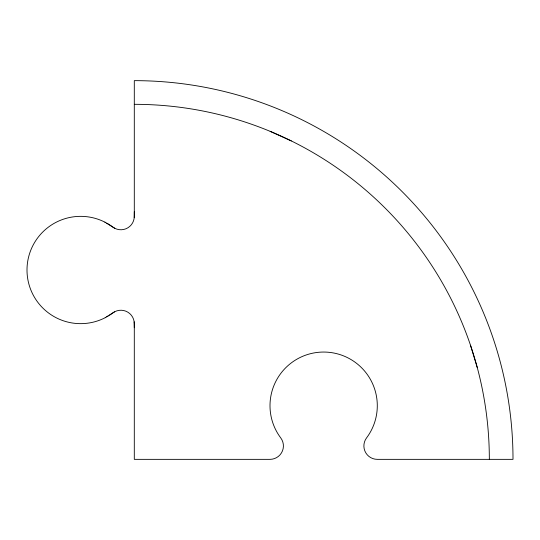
<?xml version="1.0" encoding="UTF-8"?>
<svg xmlns="http://www.w3.org/2000/svg" width="540" height="540" viewBox="0 0 540 540"><rect width="100%" height="100%" fill="white"/><g stroke="black" fill="none" stroke-linecap="round" stroke-linejoin="round"><path stroke-width="0.81" d="M134.237 217.62L134.298 211.754M105.212 317.696L114.487 311.863M270.162 131.342L291.323 140.933M104.895 222.143L114.777 228.292M470.489 345.229L477.232 367.463M134.177 321.82L134.298 327.726M109.526 315.212A53.649 53.649 0 0 0 112.84 312.916A13.412 13.412 0 0 1 134.298 323.649L134.298 459.351L270 459.351A13.412 13.412 0 0 0 280.733 437.893A53.649 53.649 0 0 1 287.55 366.012A53.649 53.649 0 0 1 359.748 366.012A53.649 53.649 0 0 1 366.565 437.893A13.412 13.412 0 0 0 377.298 459.351L513 459.351A378.702 378.702 0 0 0 134.298 80.649L134.298 216.351A13.412 13.412 0 0 1 112.84 227.084A53.649 53.649 0 0 0 106.738 223.121M108.149 316.069A53.649 53.649 0 0 1 106.738 316.879M105.307 317.648A53.649 53.649 0 0 1 27 270A53.649 53.649 0 0 1 105.307 222.352M134.298 104.321A355.03 355.03 0 0 1 489.335 459.351"/></g></svg>
